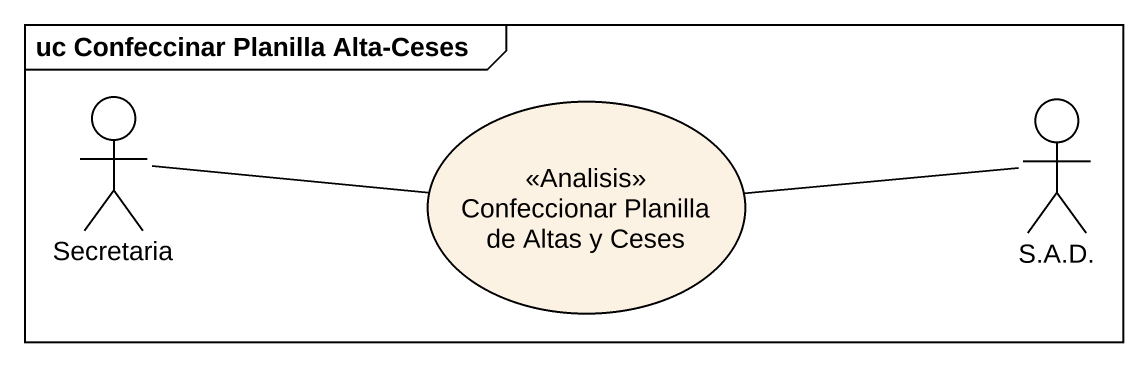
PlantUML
@startuml
mainframe uc Confeccinar Planilla Alta-Ceses
actor Secretaria
usecase "Confeccionar Planilla de Altas y Ceses" as Confeccionar_Planilla_de <<Analisis>>
actor "S.A.D." as S_A_D
Secretaria -right- Confeccionar_Planilla_de
Confeccionar_Planilla_de -right- S_A_D
@enduml
